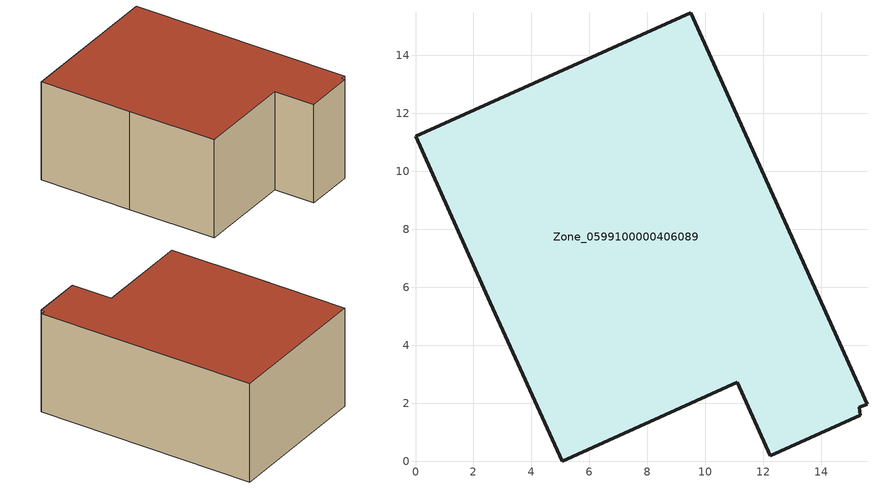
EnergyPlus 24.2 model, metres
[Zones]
Zone_0599100000406089
 floor ground (C_G): 9.49,15.46 15.57,1.97 15.3,1.87 15.33,1.58 12.23,0.19 11.1,2.72 5.06,0 2.58,5.46 0,11.21 z0
 wall outside (C_F): 2.58,5.46 5.06,0 11.1,2.72 12.23,0.19 15.33,1.58 15.3,1.87 15.57,1.97 9.49,15.46 0,11.21 2.58,5.46 z0:6.85
 roof outside (C_R): 15.57,1.97 9.49,15.46 0,11.21 2.58,5.46 5.06,0 11.1,2.72 12.23,0.19 15.33,1.58 15.3,1.87 z6.85
[BUILDING]
Pand.0599100000406089: North Axis=0; Terrain=City; Loads Convergence Tolerance Value=0.04; Temperature Convergence Tolerance Value=0.4; Solar Distribution=FullExterior; Maximum Number of Warmup Days=25; Minimum Number of Warmup Days=1
[Site:Location]
Rotterdam.The.Hague.AP_ZH_NLD Design_Conditions: Latitude=51.96; Longitude=4.45; Time Zone=1; Elevation=-4.5
[SITE:GROUNDTEMPERATURE:BUILDINGSURFACE]
18, 18, 18, 18, 18, 18, 18, 18, 18, 18, 18, 18
[MATERIAL] Thermal Absorptance=0.9; Solar Absorptance=0.7; Visible Absorptance=0.7
Name | Roughness | Thickness | Conductivity | Density | Specific Heat
G.D.1992-2005 | MediumSmooth | 0.15 | 0.06 | 540 | 1210
F.D.1992-2005 | Rough | 0.3 | 0.12 | 1920 | 840
R.D.1992-2005 | MediumRough | 0.2 | 0.08 | 1500 | 1000
[CONSTRUCTION]
C_G: G.D.1992-2005
C_F: F.D.1992-2005
C_R: R.D.1992-2005
[ZONE]
Zone_0599100000406089: Type=1; Multiplier=1; Ceiling Height=Autocalculate; Volume=Autocalculate; Floor Area=autocalculate; Part of Total Floor Area=Yes
[ZONEINFILTRATION:DESIGNFLOWRATE]
Infil_Zone_0599100000406089: Zone or ZoneList or Space or SpaceList=Zone_0599100000406089; Schedule=AlwaysOn; Design Flow Rate Calculation Method=Flow/Area; Flow Rate per Floor Area=0.0021; Constant Term Coefficient=1; Temperature Term Coefficient=0; Velocity Term Coefficient=0; Velocity Squared Term Coefficient=0
[HVACTEMPLATE:ZONE:IDEALLOADSAIRSYSTEM]
Zone_0599100000406089: Maximum Heating Supply Air Temperature=50; Minimum Cooling Supply Air Temperature=13; Maximum Heating Supply Air Humidity Ratio=0.0156; Minimum Cooling Supply Air Humidity Ratio=0.0077; Heating Limit=NoLimit; Cooling Limit=NoLimit; Dehumidification Control Type=ConstantSensibleHeatRatio; Cooling Sensible Heat Ratio=0.7; Dehumidification Setpoint=60; Humidification Control Type=None; Humidification Setpoint=30; Outdoor Air Method=None; Outdoor Air Flow Rate per Person=0.00944; Outdoor Air Flow Rate per Zone Floor Area=0; Outdoor Air Flow Rate per Zone=0; Demand Controlled Ventilation Type=None; Outdoor Air Economizer Type=NoEconomizer; Heat Recovery Type=None; Sensible Heat Recovery Effectiveness=0.7; Latent Heat Recovery Effectiveness=0.65
[ZONECONTROL:THERMOSTAT]
ThermostatControl_Zone_0599100000406089: Zone or ZoneList=Zone_0599100000406089; Control Type Schedule=DualSetpointControlType; Control 1=Thermostat_Zone_0599100000406089; Temperature Difference Between Cutout And Setpoint=0
[THERMOSTATSETPOINT:DUALSETPOINT]
Thermostat_Zone_0599100000406089: Heating Setpoint Temperature Schedule=HeatingSetpoint_Zone_0599100000406089; Cooling Setpoint Temperature Schedule=CoolingSetpoint_Zone_0599100000406089
[SCHEDULE:COMPACT]
HeatingSetpoint_Zone_0599100000406089: Through: 12/31, For: AllDays, Until: 24:00, 21
CoolingSetpoint_Zone_0599100000406089: Through: 12/31, For: AllDays, Until: 24:00, 24
DualSetpointControlType: Through: 12/31, For: AllDays, Until: 24:00, 4
AlwaysOn: Through: 12/31, For: AllDays, Until: 24:00, 1
